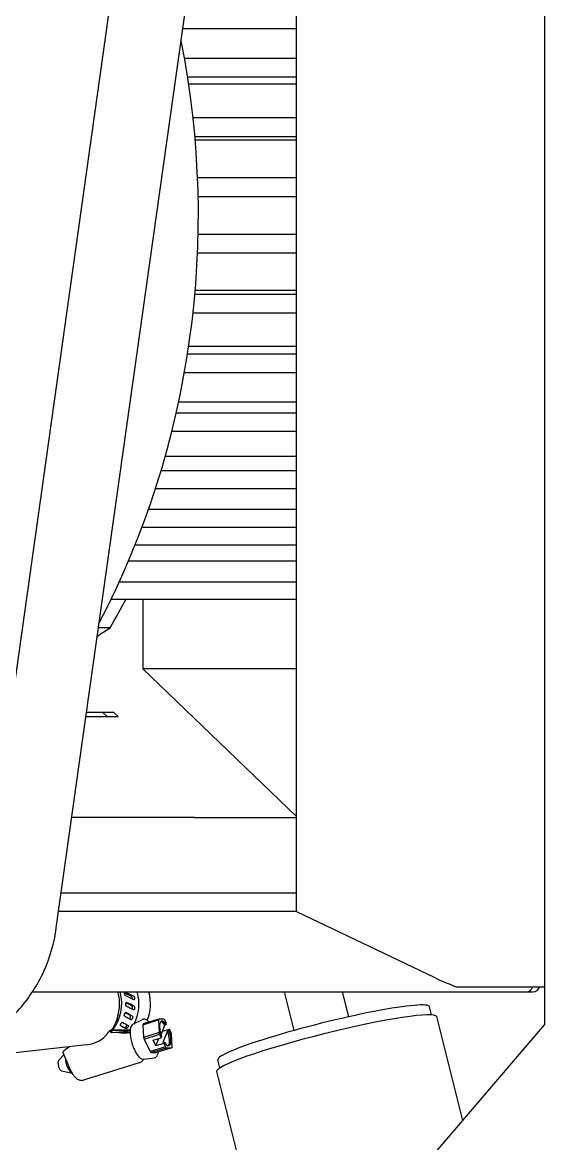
# Model space of a CAD drawing. Header units: millimetres. Extents: x -4172 to 126100, y -2 to 142133.
# Drawn here: x 13515.3 to 13654.1, y 43470.9 to 43768.8 of the extents above; entities that cross this region are included whole.
import ezdxf

# ---------------------------------------------------------------- set-up
doc = ezdxf.new("R2010")
doc.units = ezdxf.units.MM
doc.header["$LTSCALE"] = 100
doc.layers.add('Visible', color=7, linetype='Continuous', lineweight=25)

msp = doc.modelspace()

# ---------------------------------------------------------------- linework, layer by layer
at = {"layer": 'Visible'}
for p, q in [((13654.08, 44052.58), (13654.08, 43502.58)), ((13588.13, 43532.58), (13588.13, 43837.58)), ((13504.49, 43531), (13539.19, 43777.47)), ((13524.29, 43528.21), (13559, 43774.68)), ((13557.95, 43767.21), (13588.13, 43767.21)), ((13558.35, 43759.33), (13588.13, 43759.33)), ((13559.18, 43754.39), (13588.13, 43754.39)), ((13559.47, 43752.49), (13588.13, 43752.49)), ((13560.63, 43743.52), (13588.13, 43743.52)), ((13561.12, 43738.54), (13588.13, 43738.54)), ((13561.2, 43737.59), (13588.13, 43737.59)), ((13561.84, 43727.58), (13588.13, 43727.58)), ((13562, 43722.58), (13588.13, 43722.58)), ((13562, 43712.58), (13588.13, 43712.58)), ((13561.84, 43707.58), (13588.13, 43707.58)), ((13561.12, 43696.62), (13588.13, 43696.62)), ((13588.13, 43697.57), (13561.2, 43697.57)), ((13560.63, 43691.63), (13588.13, 43691.63)), ((13588.13, 43682.67), (13559.47, 43682.67)), ((13559.18, 43680.77), (13588.13, 43680.77)), ((13558.35, 43675.83), (13588.13, 43675.83)), ((13588.13, 43667.95), (13556.8, 43667.95)), ((13556.18, 43665.12), (13588.13, 43665.12)), ((13555.02, 43660.24), (13588.13, 43660.24)), ((13588.13, 43653.49), (13553.23, 43653.49)), ((13552.14, 43649.74), (13588.13, 43649.74)), ((13550.65, 43644.95), (13588.13, 43644.95)), ((13588.13, 43639.37), (13548.76, 43639.37)), ((13547.08, 43634.73), (13588.13, 43634.73)), ((13545.26, 43630.05), (13588.13, 43630.05)), ((13588.13, 43625.67), (13543.45, 43625.67)), ((13541.02, 43620.15), (13588.13, 43620.15)), ((13538.9, 43615.61), (13588.13, 43615.61)), ((13547.33, 43615.61), (13547.33, 43597.08)), ((13535.53, 43608), (13538.61, 43608)), ((13588.13, 43597.08), (13547.33, 43597.08)), ((13547.33, 43597.08), (13588.13, 43557.86)), ((13532.2, 43584.36), (13537.83, 43584.36)), ((13536.67, 43585.47), (13532.36, 43585.47)), ((13539.56, 43585.47), (13536.67, 43585.47)), ((13536.67, 43585.47), (13537.83, 43584.36)), ((13537.83, 43584.36), (13540.72, 43584.36)), ((13540.72, 43584.36), (13539.56, 43585.47)), ((13561.03, 43557.58), (13528.43, 43557.58)), ((13561.03, 43557.58), (13567.49, 43557.58)), ((13567.49, 43557.58), (13588.13, 43557.58)), ((13525.61, 43537.58), (13588.13, 43537.58)), ((13588.13, 43532.58), (13524.91, 43532.58)), ((13588.13, 43532.58), (13624.88, 43515.03)), ((13630.57, 43512.58), (13638.46, 43512.58)), ((13638.46, 43512.58), (13654.08, 43512.58)), ((13517.96, 43511.23), (13649.2, 43511.23)), ((13587.48, 43500.97), (13584.92, 43511.23)), ((13602.03, 43504.6), (13600.38, 43511.23)), ((13649.2, 43511.23), (13651.01, 43511.23)), ((13624.06, 43505.13), (13623.53, 43507.28)), ((13544.65, 43502.61), (13547.24, 43503.89)), ((13547.32, 43502.51), (13551.42, 43503.77)), ((13551.51, 43504), (13547.41, 43502.74)), ((13551.42, 43503.77), (13551.59, 43500.41)), ((13552.96, 43504), (13551.51, 43504)), ((13553.62, 43502.83), (13553.17, 43503.77)), ((13553.51, 43502.52), (13553.62, 43502.83)), ((13625.37, 43504.66), (13632.25, 43477.09)), ((13654.08, 43502.58), (13397.18, 43202.58)), ((13538.84, 43500.41), (13538.73, 43500.68)), ((13538.84, 43500.41), (13539.16, 43500.41)), ((13541.43, 43500.38), (13538.84, 43500.41)), ((13539.16, 43500.41), (13538.92, 43500.97)), ((13539.23, 43501.04), (13538.93, 43500.95)), ((13541.74, 43500.38), (13539.16, 43500.41)), ((13543.82, 43501.04), (13539.23, 43501.04)), ((13540.94, 43500.39), (13541.09, 43500.43)), ((13543.9, 43500.47), (13541.23, 43500.45)), ((13543.03, 43500.37), (13542.39, 43500.37)), ((13542.98, 43500.79), (13543.82, 43501.04)), ((13543.86, 43500.36), (13543.03, 43500.37)), ((13543.86, 43500.36), (13543.21, 43500.36)), ((13543.81, 43500.97), (13543.86, 43500.47)), ((13543.91, 43500.24), (13543.86, 43500.36)), ((13547.32, 43502.51), (13547.49, 43499.15)), ((13551.59, 43500.41), (13547.49, 43499.15)), ((13547.61, 43498.7), (13551.71, 43499.96)), ((13551.71, 43499.96), (13552.17, 43499.02)), ((13552.13, 43499.81), (13553.12, 43502.4)), ((13552.5, 43500.78), (13554.34, 43501.35)), ((13553.83, 43500.92), (13552.62, 43497.74)), ((13553.12, 43502.4), (13553.51, 43502.52)), ((13554.22, 43501.04), (13553.83, 43500.92)), ((13554.34, 43501.35), (13554.22, 43501.04)), ((13554.8, 43500.41), (13554.34, 43501.35)), ((13555.09, 43496.61), (13554.92, 43499.96)), ((13532.33, 43497.16), (13451.09, 43488.17)), ((13547.61, 43498.7), (13549.24, 43495.35)), ((13550.05, 43498.37), (13552.17, 43499.02)), ((13550.77, 43496.89), (13550.05, 43498.37)), ((13550.77, 43496.89), (13551.5, 43498.82)), ((13552.88, 43497.54), (13550.77, 43496.89)), ((13552.17, 43499.02), (13552.29, 43499.34)), ((13552.62, 43497.74), (13553, 43497.86)), ((13553, 43497.86), (13552.88, 43497.54)), ((13552.88, 43497.54), (13553.34, 43496.61)), ((13524.9, 43492.97), (13526.31, 43494.47)), ((13526.02, 43495.16), (13527.78, 43491)), ((13527.77, 43496.66), (13526.62, 43495.82)), ((13553.34, 43496.61), (13549.24, 43495.35)), ((13549.45, 43495.12), (13553.55, 43496.38)), ((13549.45, 43495.12), (13550.9, 43495.12)), ((13555, 43496.38), (13550.9, 43495.12)), ((13553.55, 43496.38), (13555, 43496.38)), ((13546.34, 43492.35), (13531.54, 43487.8)), ((13547.5, 43493.34), (13550.36, 43493.74)), ((13567.79, 43491.06), (13567.26, 43493.21)), ((13525.74, 43490.22), (13528.48, 43489.62)), ((13566.86, 43490.04), (13584.14, 43420.91))]:
    msp.add_line(p, q, dxfattribs=at)
for centre, major_axis, ratio, start_param, end_param in [((13556.24, 43717.58), (0, 461), 0.932595, 0.023162, 2.902935), ((13355.18, 43717.58), (0, 221.82), 0.932595, 4.202219, 4.922867), ((13375.03, 43717.58), (0, 206.82), 0.932595, 4.153976, 4.196851), ((13436.41, 43783.4), (0, 206.82), 0.932595, 3.679378, 3.700006), ((13628.67, 43515.03), (10.48, -4.45), 0.136657, 4.401108, 4.952425), ((13649.2, 43513.23), (0, -2), 0.932595, 0, 1.239785), ((13651.01, 43513.23), (0, -2), 0.932595, 0, 1.239785), ((13531.63, 43508.08), (0, -10.77), 0.932595, 0.859066, 1.867626), ((13531.63, 43508.08), (0, -10.16), 0.932595, 1.312034, 1.886031), ((13534.95, 43508.08), (-23.92, 8.85), 0.208944, 4.390782, 4.471857), ((13534.95, 43508.08), (25.36, -9.38), 0.208944, 1.249234, 1.343711), ((13532.89, 43508.08), (25.36, -9.38), 0.208944, 1.15626, 1.250737), ((13536.21, 43508.08), (0, 10.77), 0.932595, 4.195948, 5.009219), ((13540.05, 43508.08), (1.1, -9.94), 0.931238, 1.008118, 1.788788), ((13534.95, 43508.08), (-21.83, 9.64), 0.147316, 4.329524, 4.409962), ((13532.89, 43508.08), (23.14, -10.22), 0.147316, 1.095002, 1.189479), ((13534.95, 43508.08), (23.14, -10.22), 0.147316, 1.187976, 1.282453), ((13596.12, 43497.35), (-29.25, -7.31), 0.093414, 3.141593, 6.283185), ((13595.39, 43500.25), (28.13, 7.03), 0.093414, 0, 3.141593), ((13531.59, 43507.14), (0, -10.01), 0.931846, 0.905559, 1.404331), ((13534.95, 43508.08), (-18.21, 10.75), 0.036441, 1.982421, 2.076898), ((13532.89, 43508.08), (20.74, -10.68), 0.06748, 1.0333, 1.127776), ((13534.95, 43508.08), (-19.56, 10.07), 0.06748, 4.267821, 4.344674), ((13534.95, 43508.08), (-20.74, 10.68), 0.06748, 4.267866, 4.362343), ((13553.25, 43500.19), (-1.31, 4.25), 0.346937, 0.364011, 0.470592), ((13553.25, 43500.19), (-1.01, 3.28), 0.346937, 5.391945, 8.009028), ((13552.87, 43500.07), (-1.01, 3.28), 0.346937, 5.391945, 6.112142), ((13553.25, 43500.19), (-1.31, 4.25), 0.346937, 5.599999, 5.706579), ((13529.93, 43506.96), (7.36, -7.49), 0.86983, 5.682703, 6.432888), ((13703.47, 43526.17), (-277.01, -28.84), 0.03531, 0.929576, 0.930867), ((13539.03, 43501.14), (-0.37, 1.21), 0.346937, 1.514676, 1.853308), ((13539.03, 43501.14), (-0.134, 0.437), 0.346937, 1.553188, 1.853308), ((13454.36, 43498.59), (98.16, 1.17), 0.027116, 0.444199, 0.532146), ((13542.21, 43496.79), (-1.12, 3.64), 0.346937, 6.179424, 6.36963), ((13534.02, 43507.41), (14.2, -8.47), 0.043101, 5.277639, 5.3761), ((13532.89, 43508.08), (18.21, -10.75), 0.036441, 5.216988, 5.311465), ((13541.92, 43500.38), (-1.38, 0.02), 0.004159, 1.204934, 2.775731), ((13541.92, 43500.38), (-0.498, 0.005), 0.004159, 1.204934, 2.775731), ((13537.65, 43507.81), (4.66, 9.42), 0.820501, 4.29029, 4.330501), ((13543.61, 43501.14), (0.134, -0.437), 0.346937, 1.075689, 1.232954), ((13536.21, 43508.08), (0, 10.77), 0.932595, 4.000659, 4.018586), ((13549.16, 43498.93), (-1.31, 4.25), 0.346937, 0.364011, 0.470592), ((13553.25, 43500.19), (1.31, -4.25), 0.346937, 4.552801, 4.659382), ((13553.25, 43500.19), (1.01, -3.28), 0.346937, 5.391945, 8.009028), ((13552.87, 43500.07), (1.01, -3.28), 0.346937, 0.171043, 1.725842), ((13553.25, 43500.19), (-1.31, 4.25), 0.346937, 4.552801, 4.659382), ((13549.16, 43498.93), (1.31, -4.25), 0.346937, 4.552801, 4.659382), ((13527.12, 43495.82), (-1.09, -0.68), 0.214942, 5.046255, 6.249384), ((13549.16, 43498.93), (1.31, -4.25), 0.346937, 5.599999, 5.706579), ((13553.25, 43500.19), (1.31, -4.25), 0.346937, 5.599999, 5.706579), ((13553.25, 43500.19), (1.31, -4.25), 0.346937, 0.364011, 0.470592), ((13527.91, 43492.39), (0.86, -2.79), 0.346937, 4.112348, 6.00442)]:
    msp.add_ellipse(centre, major_axis=major_axis, ratio=ratio, start_param=start_param, end_param=end_param, dxfattribs=at)
for points, knots in [([(13482.47, 43492.74), (13486.54, 43492.74), (13490.59, 43493.27), (13498.34, 43495.39), (13502.05, 43496.98), (13508.84, 43501.16), (13511.91, 43503.74), (13517.16, 43509.71), (13519.34, 43513.09), (13522.62, 43520.35), (13523.73, 43524.23), (13524.29, 43528.21)], [4.712389, 4.712389, 4.712389, 4.712389, 4.97087, 4.97087, 5.229351, 5.229351, 5.487832, 5.487832, 5.746313, 5.746313, 6.004794, 6.004794, 6.004794, 6.004794]), ([(13542.72, 43510.16), (13542.71, 43510.17), (13542.7, 43510.18), (13542.65, 43510.21), (13542.63, 43510.25), (13542.58, 43510.34), (13542.55, 43510.4), (13542.51, 43510.52), (13542.49, 43510.59), (13542.46, 43510.71), (13542.45, 43510.78), (13542.44, 43510.9), (13542.44, 43510.95), (13542.45, 43511.04), (13542.46, 43511.08), (13542.49, 43511.13), (13542.51, 43511.14), (13542.53, 43511.14), (13542.54, 43511.14), (13542.56, 43511.14), (13542.57, 43511.13)], [-0.1443435, -0.1443435, -0.1443435, -0.1443435, -0.1340594, -0.1340594, -0.1149235, -0.1149235, -0.0957789, -0.0957789, -0.0766343, -0.0766343, -0.0574564, -0.0574564, -0.0382786, -0.0382786, -0.0191393, -0.0191393, 0, 0, 0, 0.0088535, 0.0088535, 0.0088535, 0.0088535]), ([(13544.5, 43509.34), (13544.5, 43509.34), (13544.5, 43509.34), (13544.51, 43509.4), (13544.5, 43509.47), (13544.49, 43509.6), (13544.47, 43509.66), (13544.43, 43509.79), (13544.41, 43509.84), (13544.36, 43509.93), (13544.34, 43509.97), (13544.29, 43510.01), (13544.28, 43510.02), (13544.26, 43510.03)], [-0.09590449, -0.09590449, -0.09590449, -0.09590449, -0.09573391, -0.09573391, -0.07656344, -0.07656344, -0.05741773, -0.05741773, -0.03827201, -0.03827201, -0.019136, -0.019136, -0.00885188, -0.00885188, -0.00885188, -0.00885188]), ([(13544.82, 43510.14), (13544.84, 43510.14), (13544.85, 43510.13), (13544.89, 43510.09), (13544.92, 43510.05), (13544.97, 43509.96), (13544.99, 43509.9), (13545.03, 43509.78), (13545.04, 43509.71), (13545.06, 43509.59), (13545.07, 43509.52), (13545.06, 43509.39), (13545.05, 43509.34), (13545.03, 43509.25), (13545.01, 43509.21), (13544.97, 43509.16), (13544.95, 43509.14), (13544.92, 43509.14), (13544.91, 43509.15), (13544.89, 43509.15)], [-0.297539, -0.297539, -0.297539, -0.297539, -0.2872549, -0.2872549, -0.2681189, -0.2681189, -0.2489743, -0.2489743, -0.2298297, -0.2298297, -0.210663, -0.210663, -0.1914964, -0.1914964, -0.1723459, -0.1723459, -0.1531954, -0.1531954, -0.1443422, -0.1443422, -0.1443422, -0.1443422]), ([(13542.9, 43507.44), (13542.88, 43507.45), (13542.87, 43507.46), (13542.84, 43507.5), (13542.82, 43507.54), (13542.79, 43507.63), (13542.78, 43507.68), (13542.76, 43507.81), (13542.76, 43507.88), (13542.76, 43508.01), (13542.77, 43508.07), (13542.79, 43508.2), (13542.8, 43508.26), (13542.83, 43508.35), (13542.85, 43508.39), (13542.89, 43508.44), (13542.92, 43508.45), (13542.94, 43508.45), (13542.95, 43508.45), (13542.96, 43508.45), (13542.97, 43508.44)], [-0.1443435, -0.1443435, -0.1443435, -0.1443435, -0.1340594, -0.1340594, -0.1149235, -0.1149235, -0.0957789, -0.0957789, -0.0766343, -0.0766343, -0.0574564, -0.0574564, -0.0382786, -0.0382786, -0.0191393, -0.0191393, 0, 0, 0, 0.0088535, 0.0088535, 0.0088535, 0.0088535]), ([(13544.45, 43506.63), (13544.47, 43506.67), (13544.48, 43506.72), (13544.52, 43506.83), (13544.53, 43506.9), (13544.54, 43507.03), (13544.54, 43507.1), (13544.53, 43507.22), (13544.52, 43507.28), (13544.5, 43507.37), (13544.48, 43507.41), (13544.45, 43507.45), (13544.44, 43507.46), (13544.42, 43507.46)], [-0.1115891, -0.1115891, -0.1115891, -0.1115891, -0.0957465, -0.0957465, -0.0765634, -0.0765634, -0.0574177, -0.0574177, -0.038272, -0.038272, -0.019136, -0.019136, -0.0088519, -0.0088519, -0.0088519, -0.0088519]), ([(13544.99, 43507.43), (13545, 43507.42), (13545.01, 43507.41), (13545.05, 43507.37), (13545.07, 43507.33), (13545.09, 43507.24), (13545.1, 43507.18), (13545.11, 43507.06), (13545.11, 43506.99), (13545.1, 43506.86), (13545.08, 43506.8), (13545.05, 43506.67), (13545.03, 43506.62), (13544.98, 43506.53), (13544.96, 43506.49), (13544.91, 43506.44), (13544.88, 43506.42), (13544.85, 43506.42), (13544.84, 43506.43), (13544.83, 43506.43)], [-0.297539, -0.297539, -0.297539, -0.297539, -0.2872549, -0.2872549, -0.2681189, -0.2681189, -0.2489743, -0.2489743, -0.2298297, -0.2298297, -0.210663, -0.210663, -0.1914964, -0.1914964, -0.1723459, -0.1723459, -0.1531954, -0.1531954, -0.1443422, -0.1443422, -0.1443422, -0.1443422]), ([(13541.35, 43502.3), (13541.34, 43502.31), (13541.33, 43502.32), (13541.31, 43502.35), (13541.31, 43502.38), (13541.32, 43502.46), (13541.34, 43502.51), (13541.38, 43502.62), (13541.41, 43502.67), (13541.47, 43502.78), (13541.5, 43502.84), (13541.58, 43502.95), (13541.62, 43503), (13541.69, 43503.08), (13541.73, 43503.12), (13541.79, 43503.17), (13541.82, 43503.18), (13541.85, 43503.18), (13541.86, 43503.18), (13541.87, 43503.17), (13541.88, 43503.17)], [-0.1443435, -0.1443435, -0.1443435, -0.1443435, -0.1340594, -0.1340594, -0.1149235, -0.1149235, -0.0957789, -0.0957789, -0.0766343, -0.0766343, -0.0574564, -0.0574564, -0.0382786, -0.0382786, -0.0191393, -0.0191393, 0, 0, 0, 0.0088535, 0.0088535, 0.0088535, 0.0088535]), ([(13542.43, 43504.77), (13542.42, 43504.77), (13542.41, 43504.78), (13542.38, 43504.82), (13542.37, 43504.86), (13542.37, 43504.94), (13542.37, 43505), (13542.38, 43505.12), (13542.39, 43505.18), (13542.42, 43505.31), (13542.45, 43505.37), (13542.49, 43505.49), (13542.52, 43505.55), (13542.57, 43505.64), (13542.6, 43505.68), (13542.66, 43505.73), (13542.68, 43505.74), (13542.71, 43505.74), (13542.72, 43505.74), (13542.73, 43505.74), (13542.74, 43505.73)], [-0.1443435, -0.1443435, -0.1443435, -0.1443435, -0.1340594, -0.1340594, -0.1149235, -0.1149235, -0.0957789, -0.0957789, -0.0766343, -0.0766343, -0.0574564, -0.0574564, -0.0382786, -0.0382786, -0.0191393, -0.0191393, 0, 0, 0, 0.0088535, 0.0088535, 0.0088535, 0.0088535]), ([(13543.73, 43504.03), (13543.76, 43504.06), (13543.79, 43504.1), (13543.85, 43504.18), (13543.88, 43504.24), (13543.94, 43504.36), (13543.96, 43504.42), (13543.98, 43504.48)], [0.32644959, 0.32644959, 0.32644959, 0.32644959, 0.34451046, 0.34451046, 0.36364808, 0.36364808, 0.38218787, 0.38218787, 0.38218787, 0.38218787]), ([(13543.98, 43504.48), (13544, 43504.54), (13544.01, 43504.59), (13544.03, 43504.71), (13544.03, 43504.76), (13544.03, 43504.85), (13544.02, 43504.88), (13544, 43504.92), (13543.99, 43504.93), (13543.98, 43504.94)], [0.23121559, 0.23121559, 0.23121559, 0.23121559, 0.24900042, 0.24900042, 0.26814613, 0.26814613, 0.28728214, 0.28728214, 0.29756626, 0.29756626, 0.29756626, 0.29756626]), ([(13544.52, 43504.75), (13544.53, 43504.74), (13544.54, 43504.73), (13544.56, 43504.7), (13544.57, 43504.66), (13544.58, 43504.57), (13544.57, 43504.52), (13544.55, 43504.4), (13544.53, 43504.34), (13544.49, 43504.22), (13544.46, 43504.16), (13544.4, 43504.04), (13544.37, 43503.99), (13544.3, 43503.9), (13544.27, 43503.87), (13544.2, 43503.82), (13544.18, 43503.81), (13544.14, 43503.81), (13544.13, 43503.81), (13544.12, 43503.81)], [-0.297539, -0.297539, -0.297539, -0.297539, -0.2872549, -0.2872549, -0.2681189, -0.2681189, -0.2489743, -0.2489743, -0.2298297, -0.2298297, -0.210663, -0.210663, -0.1914964, -0.1914964, -0.1723459, -0.1723459, -0.1531954, -0.1531954, -0.1443422, -0.1443422, -0.1443422, -0.1443422]), ([(13548.94, 43503.2), (13548.7, 43503.47), (13548.47, 43503.67), (13547.96, 43503.95), (13547.67, 43504.02), (13547.34, 43503.94), (13547.29, 43503.92), (13547.24, 43503.89)], [7.3153953, 7.3153953, 7.3153953, 7.3153953, 7.6105493, 7.6105493, 7.9445549, 7.9445549, 8.0157946, 8.0157946, 8.0157946, 8.0157946]), ([(13542.48, 43501.71), (13542.49, 43501.7), (13542.5, 43501.7), (13542.51, 43501.7), (13542.54, 43501.71), (13542.57, 43501.72), (13542.64, 43501.77), (13542.68, 43501.8), (13542.76, 43501.88), (13542.8, 43501.93), (13542.89, 43502.03), (13542.92, 43502.09), (13542.99, 43502.2), (13543.01, 43502.26), (13543.06, 43502.36), (13543.07, 43502.41), (13543.07, 43502.46), (13543.07, 43502.48), (13543.07, 43502.49)], [0.2957202, 0.2957202, 0.2957202, 0.2957202, 0.3062587, 0.3062587, 0.3062587, 0.325396, 0.325396, 0.3445333, 0.3445333, 0.3636702, 0.3636702, 0.3828072, 0.3828072, 0.4019437, 0.4019437, 0.4210802, 0.4210802, 0.4295149, 0.4295149, 0.4295149, 0.4295149]), ([(13543.43, 43502.29), (13543.44, 43502.28), (13543.45, 43502.27), (13543.46, 43502.24), (13543.47, 43502.21), (13543.45, 43502.13), (13543.44, 43502.08), (13543.39, 43501.98), (13543.36, 43501.92), (13543.29, 43501.82), (13543.25, 43501.76), (13543.16, 43501.66), (13543.11, 43501.62), (13543.03, 43501.55), (13542.99, 43501.51), (13542.91, 43501.47), (13542.88, 43501.46), (13542.85, 43501.46), (13542.84, 43501.47), (13542.83, 43501.47)], [-0.297539, -0.297539, -0.297539, -0.297539, -0.2872549, -0.2872549, -0.2681189, -0.2681189, -0.2489743, -0.2489743, -0.2298297, -0.2298297, -0.210663, -0.210663, -0.1914964, -0.1914964, -0.1723459, -0.1723459, -0.1531954, -0.1531954, -0.1443422, -0.1443422, -0.1443422, -0.1443422]), ([(13544.65, 43502.61), (13544.48, 43502.53), (13544.34, 43502.4), (13544.1, 43502), (13544.01, 43501.72), (13543.9, 43501.02), (13543.89, 43500.61), (13543.94, 43499.71), (13544, 43499.24), (13544.2, 43498.26), (13544.33, 43497.77), (13544.64, 43496.8), (13544.83, 43496.32), (13545.23, 43495.45), (13545.45, 43495.04), (13545.91, 43494.34), (13546.15, 43494.04), (13546.64, 43493.58), (13546.9, 43493.42), (13547.27, 43493.33), (13547.39, 43493.33), (13547.5, 43493.34)], [1.732609, 1.732609, 1.732609, 1.732609, 1.971231, 1.971231, 2.292296, 2.292296, 2.633969, 2.633969, 2.964467, 2.964467, 3.290725, 3.290725, 3.61611, 3.61611, 3.943041, 3.943041, 4.275458, 4.275458, 4.619665, 4.619665, 4.763171, 4.763171, 4.763171, 4.763171]), ([(13550.36, 43493.74), (13550.56, 43493.77), (13550.74, 43493.87), (13551.06, 43494.2), (13551.18, 43494.43), (13551.31, 43494.88), (13551.35, 43495.06), (13551.38, 43495.26)], [4.7631711, 4.7631711, 4.7631711, 4.7631711, 5.0070166, 5.0070166, 5.2918938, 5.2918938, 5.4635704, 5.4635704, 5.4635704, 5.4635704]), ([(13524.9, 43492.97), (13524.85, 43492.92), (13524.81, 43492.86), (13524.75, 43492.7), (13524.73, 43492.59), (13524.71, 43492.33), (13524.72, 43492.18), (13524.76, 43491.88), (13524.79, 43491.73), (13524.87, 43491.44), (13524.92, 43491.29), (13525.03, 43491.02), (13525.09, 43490.89), (13525.23, 43490.65), (13525.3, 43490.54), (13525.47, 43490.35), (13525.57, 43490.27), (13525.71, 43490.23), (13525.73, 43490.22), (13525.74, 43490.22)], [1.871311, 1.871311, 1.871311, 1.871311, 2.076413, 2.076413, 2.418857, 2.418857, 2.799248, 2.799248, 3.147929, 3.147929, 3.488016, 3.488016, 3.830038, 3.830038, 4.186369, 4.186369, 4.578449, 4.578449, 4.62447, 4.62447, 4.62447, 4.62447]), ([(13527.78, 43491), (13527.93, 43490.64), (13528.09, 43490.3), (13528.44, 43489.66), (13528.63, 43489.36), (13529.03, 43488.82), (13529.24, 43488.58), (13529.73, 43488.15), (13530, 43487.97), (13530.62, 43487.74), (13530.97, 43487.68), (13531.4, 43487.76), (13531.47, 43487.77), (13531.54, 43487.8)], [3.530402, 3.530402, 3.530402, 3.530402, 3.788059, 3.788059, 4.045716, 4.045716, 4.303373, 4.303373, 4.56103, 4.56103, 4.775384, 4.775384, 4.818687, 4.818687, 4.818687, 4.818687]), ([(13547.49, 43493.34), (13547.41, 43493.2), (13547.32, 43493.05), (13547.02, 43492.7), (13546.76, 43492.51), (13546.42, 43492.37), (13546.38, 43492.36), (13546.34, 43492.35)], [1.1274967, 1.1274967, 1.1274967, 1.1274967, 1.2493609, 1.2493609, 1.4402301, 1.4402301, 1.4644988, 1.4644988, 1.4644988, 1.4644988])]:
    msp.add_open_spline(points, degree=3, knots=knots, dxfattribs=at)
for points in [[(13538.19, 43500.51), (13538.32, 43500.7), (13538.46, 43500.89), (13538.59, 43501.08)], [(13543.09, 43500.75), (13543.12, 43500.78), (13543.15, 43500.82), (13543.18, 43500.85)]]:
    msp.add_open_spline(points, degree=3, dxfattribs=at)

doc.saveas('drawing.dxf')
